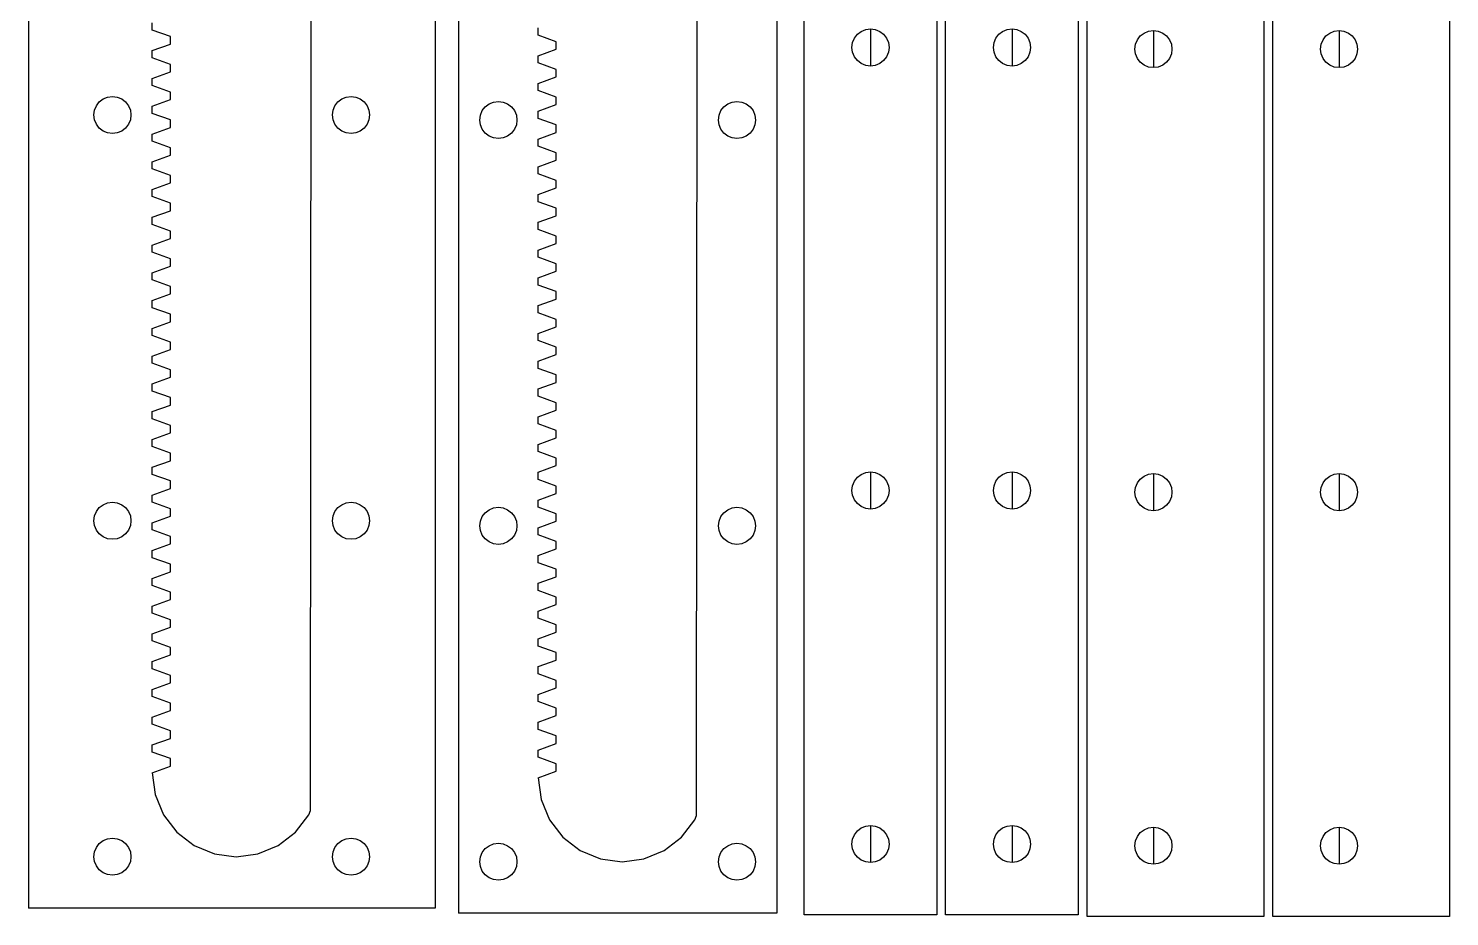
# Model space of a CAD drawing. Header units: millimetres. Extents: x -1110 to 413, y -747 to 380.
# Drawn here: x -1057.3 to -877.9, y -440.6 to -328.5 of the extents above; entities that cross this region are included whole.
import ezdxf

# ---------------------------------------------------------------- set-up
doc = ezdxf.new("R2010")
doc.units = ezdxf.units.MM

msp = doc.modelspace()

# ---------------------------------------------------------------- linework, layer by layer
for p, q in [((-959.39, -440.42), (-959.39, -221.33)), ((-942.64, -221.33), (-942.64, -440.42)), ((-941.53, -440.42), (-941.53, -221.33)), ((-924.78, -221.33), (-924.78, -440.42)), ((-923.67, -440.63), (-923.67, -221.55)), ((-901.34, -221.55), (-901.34, -440.63)), ((-900.22, -440.63), (-900.22, -221.55)), ((-877.9, -221.55), (-877.9, -440.63)), ((-1057.35, -239.24), (-1057.35, -439.56)), ((-1006, -239.24), (-1006, -439.56)), ((-1003.03, -239.88), (-1003.03, -440.19)), ((-962.84, -239.88), (-962.84, -440.19)), ((-1021.72, -427.24), (-1021.63, -256.33)), ((-972.98, -427.88), (-972.89, -256.97)), ((-1041.72, -328.68), (-1041.72, -327.78)), ((-1039.43, -329.51), (-1041.72, -328.68)), ((-1039.43, -330.45), (-1039.43, -329.51)), ((-992.98, -329.31), (-992.98, -328.41)), ((-990.7, -330.15), (-992.98, -329.31)), ((-990.7, -331.09), (-990.7, -330.15)), ((-953.28, -330.27), (-953.04, -329.71)), ((-953.04, -329.71), (-952.67, -329.22)), ((-952.67, -329.22), (-952.19, -328.85)), ((-952.19, -328.85), (-951.62, -328.61)), ((-951.62, -328.61), (-951.01, -328.53)), ((-951.01, -328.53), (-950.41, -328.61)), ((-951.01, -328.53), (-951.01, -333.22)), ((-950.41, -328.61), (-949.84, -328.85)), ((-949.84, -328.85), (-949.36, -329.22)), ((-949.36, -329.22), (-948.98, -329.71)), ((-948.98, -329.71), (-948.75, -330.27)), ((-935.42, -330.27), (-935.18, -329.71)), ((-935.18, -329.71), (-934.81, -329.22)), ((-934.81, -329.22), (-934.33, -328.85)), ((-934.33, -328.85), (-933.76, -328.61)), ((-933.76, -328.61), (-933.15, -328.53)), ((-933.15, -328.53), (-932.55, -328.61)), ((-933.15, -328.53), (-933.15, -333.22)), ((-932.55, -328.61), (-931.98, -328.85)), ((-931.98, -328.85), (-931.5, -329.22)), ((-931.5, -329.22), (-931.12, -329.71)), ((-931.12, -329.71), (-930.89, -330.27)), ((-917.56, -330.48), (-917.32, -329.92)), ((-917.32, -329.92), (-916.95, -329.43)), ((-916.95, -329.43), (-916.47, -329.06)), ((-916.47, -329.06), (-915.9, -328.83)), ((-915.9, -328.83), (-915.29, -328.75)), ((-915.29, -328.75), (-914.69, -328.83)), ((-915.29, -328.75), (-915.29, -333.43)), ((-914.69, -328.83), (-914.12, -329.06)), ((-914.12, -329.06), (-913.64, -329.43)), ((-913.64, -329.43), (-913.26, -329.92)), ((-913.26, -329.92), (-913.03, -330.48)), ((-894.12, -330.48), (-893.88, -329.92)), ((-893.88, -329.92), (-893.51, -329.43)), ((-893.51, -329.43), (-893.02, -329.06)), ((-893.02, -329.06), (-892.46, -328.83)), ((-892.46, -328.83), (-891.85, -328.75)), ((-891.85, -328.75), (-891.24, -328.83)), ((-891.85, -328.75), (-891.85, -333.43)), ((-891.24, -328.83), (-890.68, -329.06)), ((-890.68, -329.06), (-890.19, -329.43)), ((-890.19, -329.43), (-889.82, -329.92)), ((-889.82, -329.92), (-889.59, -330.48)), ((-1041.72, -331.28), (-1039.43, -330.45)), ((-1041.72, -332.18), (-1041.72, -331.28)), ((-992.98, -331.92), (-990.7, -331.09)), ((-992.98, -332.82), (-992.98, -331.92)), ((-953.36, -330.88), (-953.28, -330.27)), ((-953.28, -331.49), (-953.36, -330.88)), ((-953.04, -332.05), (-953.28, -331.49)), ((-948.75, -331.49), (-948.98, -332.05)), ((-948.75, -330.27), (-948.67, -330.88)), ((-948.67, -330.88), (-948.75, -331.49)), ((-935.5, -330.88), (-935.42, -330.27)), ((-935.42, -331.49), (-935.5, -330.88)), ((-935.18, -332.05), (-935.42, -331.49)), ((-930.89, -331.49), (-931.12, -332.05)), ((-930.89, -330.27), (-930.81, -330.88)), ((-930.81, -330.88), (-930.89, -331.49)), ((-917.64, -331.09), (-917.56, -330.48)), ((-917.56, -331.7), (-917.64, -331.09)), ((-917.32, -332.26), (-917.56, -331.7)), ((-913.03, -331.7), (-913.26, -332.26)), ((-913.03, -330.48), (-912.95, -331.09)), ((-912.95, -331.09), (-913.03, -331.7)), ((-894.2, -331.09), (-894.12, -330.48)), ((-894.12, -331.7), (-894.2, -331.09)), ((-893.88, -332.26), (-894.12, -331.7)), ((-889.59, -331.7), (-889.82, -332.26)), ((-889.59, -330.48), (-889.51, -331.09)), ((-889.51, -331.09), (-889.59, -331.7)), ((-1039.43, -333.02), (-1041.72, -332.18)), ((-1039.43, -333.96), (-1039.43, -333.02)), ((-990.7, -333.65), (-992.98, -332.82)), ((-990.7, -334.6), (-990.7, -333.65)), ((-952.67, -332.54), (-953.04, -332.05)), ((-952.19, -332.91), (-952.67, -332.54)), ((-951.62, -333.14), (-952.19, -332.91)), ((-951.01, -333.22), (-951.62, -333.14)), ((-950.41, -333.14), (-951.01, -333.22)), ((-949.84, -332.91), (-950.41, -333.14)), ((-949.36, -332.54), (-949.84, -332.91)), ((-948.98, -332.05), (-949.36, -332.54)), ((-934.81, -332.54), (-935.18, -332.05)), ((-934.33, -332.91), (-934.81, -332.54)), ((-933.76, -333.14), (-934.33, -332.91)), ((-933.15, -333.22), (-933.76, -333.14)), ((-932.55, -333.14), (-933.15, -333.22)), ((-931.98, -332.91), (-932.55, -333.14)), ((-931.5, -332.54), (-931.98, -332.91)), ((-931.12, -332.05), (-931.5, -332.54)), ((-916.95, -332.75), (-917.32, -332.26)), ((-916.47, -333.12), (-916.95, -332.75)), ((-915.9, -333.35), (-916.47, -333.12)), ((-915.29, -333.43), (-915.9, -333.35)), ((-914.69, -333.35), (-915.29, -333.43)), ((-914.12, -333.12), (-914.69, -333.35)), ((-913.64, -332.75), (-914.12, -333.12)), ((-913.26, -332.26), (-913.64, -332.75)), ((-893.51, -332.75), (-893.88, -332.26)), ((-893.02, -333.12), (-893.51, -332.75)), ((-892.46, -333.35), (-893.02, -333.12)), ((-891.85, -333.43), (-892.46, -333.35)), ((-891.24, -333.35), (-891.85, -333.43)), ((-890.68, -333.12), (-891.24, -333.35)), ((-890.19, -332.75), (-890.68, -333.12)), ((-889.82, -332.26), (-890.19, -332.75)), ((-1041.72, -334.79), (-1039.43, -333.96)), ((-1041.72, -335.69), (-1041.72, -334.79)), ((-992.98, -335.43), (-990.7, -334.6)), ((-992.98, -336.33), (-992.98, -335.43)), ((-1048.4, -337.74), (-1047.91, -337.37)), ((-1047.91, -337.37), (-1047.35, -337.14)), ((-1047.35, -337.14), (-1046.74, -337.06)), ((-1046.74, -337.06), (-1046.14, -337.14)), ((-1046.14, -337.14), (-1045.57, -337.37)), ((-1045.57, -337.37), (-1045.09, -337.74)), ((-1039.43, -336.52), (-1041.72, -335.69)), ((-1039.43, -337.47), (-1039.43, -336.52)), ((-1018.27, -337.74), (-1017.79, -337.37)), ((-1017.79, -337.37), (-1017.22, -337.14)), ((-1017.22, -337.14), (-1016.61, -337.06)), ((-1016.61, -337.06), (-1016.01, -337.14)), ((-1016.01, -337.14), (-1015.44, -337.37)), ((-1015.44, -337.37), (-1014.96, -337.74)), ((-990.7, -337.16), (-992.98, -336.33)), ((-990.7, -338.1), (-990.7, -337.16)), ((-1049.09, -339.4), (-1049.01, -338.79)), ((-1049.01, -338.79), (-1048.77, -338.23)), ((-1048.77, -338.23), (-1048.4, -337.74)), ((-1045.09, -337.74), (-1044.71, -338.23)), ((-1044.71, -338.23), (-1044.48, -338.79)), ((-1044.48, -338.79), (-1044.4, -339.4)), ((-1041.72, -338.3), (-1039.43, -337.47)), ((-1041.72, -339.2), (-1041.72, -338.3)), ((-1018.96, -339.4), (-1018.88, -338.79)), ((-1018.88, -338.79), (-1018.64, -338.23)), ((-1018.64, -338.23), (-1018.27, -337.74)), ((-1014.96, -337.74), (-1014.58, -338.23)), ((-1014.58, -338.23), (-1014.35, -338.79)), ((-1014.35, -338.79), (-1014.27, -339.4)), ((-1000.27, -339.43), (-1000.04, -338.86)), ((-1000.04, -338.86), (-999.67, -338.38)), ((-999.67, -338.38), (-999.18, -338.01)), ((-999.18, -338.01), (-998.61, -337.77)), ((-998.61, -337.77), (-998.01, -337.69)), ((-998.01, -337.69), (-997.4, -337.77)), ((-997.4, -337.77), (-996.84, -338.01)), ((-996.84, -338.01), (-996.35, -338.38)), ((-996.35, -338.38), (-995.98, -338.86)), ((-995.98, -338.86), (-995.74, -339.43)), ((-992.98, -338.94), (-990.7, -338.1)), ((-992.98, -339.84), (-992.98, -338.94)), ((-970.14, -339.43), (-969.91, -338.86)), ((-969.91, -338.86), (-969.54, -338.38)), ((-969.54, -338.38), (-969.05, -338.01)), ((-969.05, -338.01), (-968.49, -337.77)), ((-968.49, -337.77), (-967.88, -337.69)), ((-967.88, -337.69), (-967.27, -337.77)), ((-967.27, -337.77), (-966.71, -338.01)), ((-966.71, -338.01), (-966.22, -338.38)), ((-966.22, -338.38), (-965.85, -338.86)), ((-965.85, -338.86), (-965.62, -339.43)), ((-1049.01, -340.01), (-1049.09, -339.4)), ((-1048.77, -340.57), (-1049.01, -340.01)), ((-1048.4, -341.06), (-1048.77, -340.57)), ((-1044.71, -340.57), (-1045.09, -341.06)), ((-1044.48, -340.01), (-1044.71, -340.57)), ((-1044.4, -339.4), (-1044.48, -340.01)), ((-1039.43, -340.03), (-1041.72, -339.2)), ((-1039.43, -340.97), (-1039.43, -340.03)), ((-1018.88, -340.01), (-1018.96, -339.4)), ((-1018.64, -340.57), (-1018.88, -340.01)), ((-1018.27, -341.06), (-1018.64, -340.57)), ((-1014.58, -340.57), (-1014.96, -341.06)), ((-1014.35, -340.01), (-1014.58, -340.57)), ((-1014.27, -339.4), (-1014.35, -340.01)), ((-1000.35, -340.04), (-1000.27, -339.43)), ((-1000.27, -340.64), (-1000.35, -340.04)), ((-1000.04, -341.21), (-1000.27, -340.64)), ((-995.74, -340.64), (-995.98, -341.21)), ((-995.74, -339.43), (-995.66, -340.04)), ((-995.66, -340.04), (-995.74, -340.64)), ((-990.7, -340.67), (-992.98, -339.84)), ((-990.7, -341.61), (-990.7, -340.67)), ((-970.22, -340.04), (-970.14, -339.43)), ((-970.14, -340.64), (-970.22, -340.04)), ((-969.91, -341.21), (-970.14, -340.64)), ((-965.62, -340.64), (-965.85, -341.21)), ((-965.62, -339.43), (-965.54, -340.04)), ((-965.54, -340.04), (-965.62, -340.64)), ((-1047.91, -341.43), (-1048.4, -341.06)), ((-1047.35, -341.66), (-1047.91, -341.43)), ((-1046.74, -341.74), (-1047.35, -341.66)), ((-1046.14, -341.66), (-1046.74, -341.74)), ((-1045.57, -341.43), (-1046.14, -341.66)), ((-1045.09, -341.06), (-1045.57, -341.43)), ((-1041.72, -341.81), (-1039.43, -340.97)), ((-1041.72, -342.71), (-1041.72, -341.81)), ((-1039.43, -343.54), (-1041.72, -342.71)), ((-1017.79, -341.43), (-1018.27, -341.06)), ((-1017.22, -341.66), (-1017.79, -341.43)), ((-1016.61, -341.74), (-1017.22, -341.66)), ((-1016.01, -341.66), (-1016.61, -341.74)), ((-1015.44, -341.43), (-1016.01, -341.66)), ((-1014.96, -341.06), (-1015.44, -341.43)), ((-999.67, -341.69), (-1000.04, -341.21)), ((-999.18, -342.07), (-999.67, -341.69)), ((-998.61, -342.3), (-999.18, -342.07)), ((-998.01, -342.38), (-998.61, -342.3)), ((-997.4, -342.3), (-998.01, -342.38)), ((-996.84, -342.07), (-997.4, -342.3)), ((-996.35, -341.69), (-996.84, -342.07)), ((-995.98, -341.21), (-996.35, -341.69)), ((-992.98, -342.44), (-990.7, -341.61)), ((-992.98, -343.34), (-992.98, -342.44)), ((-969.54, -341.69), (-969.91, -341.21)), ((-969.05, -342.07), (-969.54, -341.69)), ((-968.49, -342.3), (-969.05, -342.07)), ((-967.88, -342.38), (-968.49, -342.3)), ((-967.27, -342.3), (-967.88, -342.38)), ((-966.71, -342.07), (-967.27, -342.3)), ((-966.22, -341.69), (-966.71, -342.07)), ((-965.85, -341.21), (-966.22, -341.69)), ((-1041.72, -345.31), (-1039.43, -344.48)), ((-1039.43, -344.48), (-1039.43, -343.54)), ((-990.7, -344.18), (-992.98, -343.34)), ((-990.7, -345.12), (-990.7, -344.18)), ((-1041.72, -346.21), (-1041.72, -345.31)), ((-1039.43, -347.05), (-1041.72, -346.21)), ((-992.98, -345.95), (-990.7, -345.12)), ((-992.98, -346.85), (-992.98, -345.95)), ((-1041.72, -348.82), (-1039.43, -347.99)), ((-1039.43, -347.99), (-1039.43, -347.05)), ((-990.7, -347.68), (-992.98, -346.85)), ((-990.7, -348.62), (-990.7, -347.68)), ((-1041.72, -349.72), (-1041.72, -348.82)), ((-1039.43, -350.55), (-1041.72, -349.72)), ((-992.98, -349.46), (-990.7, -348.62)), ((-992.98, -350.36), (-992.98, -349.46)), ((-1041.72, -352.33), (-1039.43, -351.49)), ((-1039.43, -351.49), (-1039.43, -350.55)), ((-990.7, -351.19), (-992.98, -350.36)), ((-990.7, -352.13), (-990.7, -351.19)), ((-1041.72, -353.23), (-1041.72, -352.33)), ((-1039.43, -354.06), (-1041.72, -353.23)), ((-992.98, -352.96), (-990.7, -352.13)), ((-992.98, -353.86), (-992.98, -352.96)), ((-1041.72, -355.83), (-1039.43, -355)), ((-1039.43, -355), (-1039.43, -354.06)), ((-990.7, -354.7), (-992.98, -353.86)), ((-990.7, -355.64), (-990.7, -354.7)), ((-1041.72, -356.73), (-1041.72, -355.83)), ((-1039.43, -357.57), (-1041.72, -356.73)), ((-992.98, -356.47), (-990.7, -355.64)), ((-992.98, -357.37), (-992.98, -356.47)), ((-1041.72, -359.34), (-1039.43, -358.51)), ((-1039.43, -358.51), (-1039.43, -357.57)), ((-990.7, -358.2), (-992.98, -357.37)), ((-990.7, -359.14), (-990.7, -358.2)), ((-1041.72, -360.24), (-1041.72, -359.34)), ((-1039.43, -361.07), (-1041.72, -360.24)), ((-992.98, -359.98), (-990.7, -359.14)), ((-992.98, -360.88), (-992.98, -359.98)), ((-1041.72, -362.85), (-1039.43, -362.01)), ((-1039.43, -362.01), (-1039.43, -361.07)), ((-990.7, -361.71), (-992.98, -360.88)), ((-990.7, -362.65), (-990.7, -361.71)), ((-1041.72, -363.75), (-1041.72, -362.85)), ((-1039.43, -364.58), (-1041.72, -363.75)), ((-992.98, -363.48), (-990.7, -362.65)), ((-992.98, -364.38), (-992.98, -363.48)), ((-1041.72, -366.35), (-1039.43, -365.52)), ((-1039.43, -365.52), (-1039.43, -364.58)), ((-990.7, -365.22), (-992.98, -364.38)), ((-990.7, -366.16), (-990.7, -365.22)), ((-1041.72, -367.25), (-1041.72, -366.35)), ((-1039.43, -368.09), (-1041.72, -367.25)), ((-992.98, -366.99), (-990.7, -366.16)), ((-992.98, -367.89), (-992.98, -366.99)), ((-1041.72, -369.86), (-1039.43, -369.03)), ((-1039.43, -369.03), (-1039.43, -368.09)), ((-990.7, -368.72), (-992.98, -367.89)), ((-992.98, -370.5), (-990.7, -369.67)), ((-990.7, -369.67), (-990.7, -368.72)), ((-1041.72, -370.76), (-1041.72, -369.86)), ((-1039.43, -371.59), (-1041.72, -370.76)), ((-992.98, -371.4), (-992.98, -370.5)), ((-990.7, -372.23), (-992.98, -371.4)), ((-1041.72, -373.37), (-1039.43, -372.53)), ((-1039.43, -372.53), (-1039.43, -371.59)), ((-992.98, -374), (-990.7, -373.17)), ((-990.7, -373.17), (-990.7, -372.23)), ((-1041.72, -374.27), (-1041.72, -373.37)), ((-1039.43, -375.1), (-1041.72, -374.27)), ((-992.98, -374.91), (-992.98, -374)), ((-990.7, -375.74), (-992.98, -374.91)), ((-1041.72, -376.87), (-1039.43, -376.04)), ((-1039.43, -376.04), (-1039.43, -375.1)), ((-992.98, -377.51), (-990.7, -376.68)), ((-990.7, -376.68), (-990.7, -375.74)), ((-1041.72, -377.78), (-1041.72, -376.87)), ((-1039.43, -378.61), (-1041.72, -377.78)), ((-1039.43, -379.55), (-1039.43, -378.61)), ((-992.98, -378.41), (-992.98, -377.51)), ((-990.7, -379.25), (-992.98, -378.41)), ((-1041.72, -380.38), (-1039.43, -379.55)), ((-1041.72, -381.28), (-1041.72, -380.38)), ((-992.98, -381.02), (-990.7, -380.19)), ((-990.7, -380.19), (-990.7, -379.25)), ((-1039.43, -382.12), (-1041.72, -381.28)), ((-1039.43, -383.06), (-1039.43, -382.12)), ((-992.98, -381.92), (-992.98, -381.02)), ((-990.7, -382.75), (-992.98, -381.92)), ((-1041.72, -383.89), (-1039.43, -383.06)), ((-1041.72, -384.79), (-1041.72, -383.89)), ((-992.98, -384.53), (-990.7, -383.69)), ((-990.7, -383.69), (-990.7, -382.75)), ((-1039.43, -385.62), (-1041.72, -384.79)), ((-1039.43, -386.56), (-1039.43, -385.62)), ((-992.98, -385.43), (-992.98, -384.53)), ((-990.7, -386.26), (-992.98, -385.43)), ((-953.28, -386.22), (-953.04, -385.65)), ((-953.04, -385.65), (-952.67, -385.16)), ((-952.67, -385.16), (-952.19, -384.79)), ((-952.19, -384.79), (-951.62, -384.56)), ((-951.62, -384.56), (-951.01, -384.48)), ((-951.01, -384.48), (-950.41, -384.56)), ((-951.01, -384.48), (-951.01, -389.17)), ((-950.41, -384.56), (-949.84, -384.79)), ((-949.84, -384.79), (-949.36, -385.16)), ((-949.36, -385.16), (-948.98, -385.65)), ((-948.98, -385.65), (-948.75, -386.22)), ((-935.42, -386.22), (-935.18, -385.65)), ((-935.18, -385.65), (-934.81, -385.16)), ((-934.81, -385.16), (-934.33, -384.79)), ((-934.33, -384.79), (-933.76, -384.56)), ((-933.76, -384.56), (-933.15, -384.48)), ((-933.15, -384.48), (-932.55, -384.56)), ((-933.15, -384.48), (-933.15, -389.17)), ((-932.55, -384.56), (-931.98, -384.79)), ((-931.98, -384.79), (-931.5, -385.16)), ((-931.5, -385.16), (-931.12, -385.65)), ((-931.12, -385.65), (-930.89, -386.22)), ((-917.32, -385.86), (-916.95, -385.38)), ((-916.95, -385.38), (-916.47, -385)), ((-916.47, -385), (-915.9, -384.77)), ((-915.9, -384.77), (-915.29, -384.69)), ((-915.29, -384.69), (-914.69, -384.77)), ((-915.29, -384.69), (-915.29, -389.38)), ((-914.69, -384.77), (-914.12, -385)), ((-914.12, -385), (-913.64, -385.38)), ((-913.64, -385.38), (-913.26, -385.86)), ((-893.88, -385.86), (-893.51, -385.38)), ((-893.51, -385.38), (-893.02, -385)), ((-893.02, -385), (-892.46, -384.77)), ((-892.46, -384.77), (-891.85, -384.69)), ((-891.85, -384.69), (-891.24, -384.77)), ((-891.85, -384.69), (-891.85, -389.38)), ((-891.24, -384.77), (-890.68, -385)), ((-890.68, -385), (-890.19, -385.38)), ((-890.19, -385.38), (-889.82, -385.86)), ((-1041.72, -387.4), (-1039.43, -386.56)), ((-1041.72, -388.3), (-1041.72, -387.4)), ((-992.98, -388.03), (-990.7, -387.2)), ((-990.7, -387.2), (-990.7, -386.26)), ((-953.36, -386.82), (-953.28, -386.22)), ((-953.28, -387.43), (-953.36, -386.82)), ((-953.04, -387.99), (-953.28, -387.43)), ((-948.75, -387.43), (-948.98, -387.99)), ((-948.75, -386.22), (-948.67, -386.82)), ((-948.67, -386.82), (-948.75, -387.43)), ((-935.5, -386.82), (-935.42, -386.22)), ((-935.42, -387.43), (-935.5, -386.82)), ((-935.18, -387.99), (-935.42, -387.43)), ((-930.89, -387.43), (-931.12, -387.99)), ((-930.89, -386.22), (-930.81, -386.82)), ((-930.81, -386.82), (-930.89, -387.43)), ((-917.64, -387.03), (-917.56, -386.43)), ((-917.56, -387.64), (-917.64, -387.03)), ((-917.56, -386.43), (-917.32, -385.86)), ((-913.26, -385.86), (-913.03, -386.43)), ((-913.03, -386.43), (-912.95, -387.03)), ((-912.95, -387.03), (-913.03, -387.64)), ((-894.2, -387.03), (-894.12, -386.43)), ((-894.12, -387.64), (-894.2, -387.03)), ((-894.12, -386.43), (-893.88, -385.86)), ((-889.82, -385.86), (-889.59, -386.43)), ((-889.59, -386.43), (-889.51, -387.03)), ((-889.51, -387.03), (-889.59, -387.64)), ((-1048.77, -389.48), (-1048.4, -388.99)), ((-1048.4, -388.99), (-1047.91, -388.62)), ((-1047.91, -388.62), (-1047.35, -388.39)), ((-1047.35, -388.39), (-1046.74, -388.31)), ((-1046.74, -388.31), (-1046.14, -388.39)), ((-1046.14, -388.39), (-1045.57, -388.62)), ((-1045.57, -388.62), (-1045.09, -388.99)), ((-1045.09, -388.99), (-1044.71, -389.48)), ((-1039.43, -389.13), (-1041.72, -388.3)), ((-1039.43, -390.07), (-1039.43, -389.13)), ((-1018.64, -389.48), (-1018.27, -388.99)), ((-1018.27, -388.99), (-1017.79, -388.62)), ((-1017.79, -388.62), (-1017.22, -388.39)), ((-1017.22, -388.39), (-1016.61, -388.31)), ((-1016.61, -388.31), (-1016.01, -388.39)), ((-1016.01, -388.39), (-1015.44, -388.62)), ((-1015.44, -388.62), (-1014.96, -388.99)), ((-1014.96, -388.99), (-1014.58, -389.48)), ((-999.67, -389.63), (-999.18, -389.26)), ((-999.18, -389.26), (-998.61, -389.02)), ((-998.61, -389.02), (-998.01, -388.94)), ((-998.01, -388.94), (-997.4, -389.02)), ((-997.4, -389.02), (-996.84, -389.26)), ((-996.84, -389.26), (-996.35, -389.63)), ((-992.98, -388.93), (-992.98, -388.03)), ((-990.7, -389.77), (-992.98, -388.93)), ((-969.54, -389.63), (-969.05, -389.26)), ((-969.05, -389.26), (-968.49, -389.02)), ((-968.49, -389.02), (-967.88, -388.94)), ((-967.88, -388.94), (-967.27, -389.02)), ((-967.27, -389.02), (-966.71, -389.26)), ((-966.71, -389.26), (-966.22, -389.63)), ((-952.67, -388.48), (-953.04, -387.99)), ((-952.19, -388.85), (-952.67, -388.48)), ((-951.62, -389.09), (-952.19, -388.85)), ((-951.01, -389.17), (-951.62, -389.09)), ((-950.41, -389.09), (-951.01, -389.17)), ((-949.84, -388.85), (-950.41, -389.09)), ((-949.36, -388.48), (-949.84, -388.85)), ((-948.98, -387.99), (-949.36, -388.48)), ((-934.81, -388.48), (-935.18, -387.99)), ((-934.33, -388.85), (-934.81, -388.48)), ((-933.76, -389.09), (-934.33, -388.85)), ((-933.15, -389.17), (-933.76, -389.09)), ((-932.55, -389.09), (-933.15, -389.17)), ((-931.98, -388.85), (-932.55, -389.09)), ((-931.5, -388.48), (-931.98, -388.85)), ((-931.12, -387.99), (-931.5, -388.48)), ((-917.32, -388.21), (-917.56, -387.64)), ((-916.95, -388.69), (-917.32, -388.21)), ((-916.47, -389.06), (-916.95, -388.69)), ((-915.9, -389.3), (-916.47, -389.06)), ((-915.29, -389.38), (-915.9, -389.3)), ((-914.69, -389.3), (-915.29, -389.38)), ((-914.12, -389.06), (-914.69, -389.3)), ((-913.64, -388.69), (-914.12, -389.06)), ((-913.26, -388.21), (-913.64, -388.69)), ((-913.03, -387.64), (-913.26, -388.21)), ((-893.88, -388.21), (-894.12, -387.64)), ((-893.51, -388.69), (-893.88, -388.21)), ((-893.02, -389.06), (-893.51, -388.69)), ((-892.46, -389.3), (-893.02, -389.06)), ((-891.85, -389.38), (-892.46, -389.3)), ((-891.24, -389.3), (-891.85, -389.38)), ((-890.68, -389.06), (-891.24, -389.3)), ((-890.19, -388.69), (-890.68, -389.06)), ((-889.82, -388.21), (-890.19, -388.69)), ((-889.59, -387.64), (-889.82, -388.21)), ((-1049.09, -390.65), (-1049.01, -390.04)), ((-1049.01, -391.26), (-1049.09, -390.65)), ((-1049.01, -390.04), (-1048.77, -389.48)), ((-1044.71, -389.48), (-1044.48, -390.04)), ((-1044.48, -390.04), (-1044.4, -390.65)), ((-1044.4, -390.65), (-1044.48, -391.26)), ((-1041.72, -390.9), (-1039.43, -390.07)), ((-1041.72, -391.8), (-1041.72, -390.9)), ((-1018.96, -390.65), (-1018.88, -390.04)), ((-1018.88, -391.26), (-1018.96, -390.65)), ((-1018.88, -390.04), (-1018.64, -389.48)), ((-1014.58, -389.48), (-1014.35, -390.04)), ((-1014.35, -390.04), (-1014.27, -390.65)), ((-1014.27, -390.65), (-1014.35, -391.26)), ((-1000.35, -391.29), (-1000.27, -390.68)), ((-1000.27, -390.68), (-1000.04, -390.11)), ((-1000.04, -390.11), (-999.67, -389.63)), ((-996.35, -389.63), (-995.98, -390.11)), ((-995.98, -390.11), (-995.74, -390.68)), ((-995.74, -390.68), (-995.66, -391.29)), ((-992.98, -391.54), (-990.7, -390.71)), ((-990.7, -390.71), (-990.7, -389.77)), ((-970.22, -391.29), (-970.14, -390.68)), ((-970.14, -390.68), (-969.91, -390.11)), ((-969.91, -390.11), (-969.54, -389.63)), ((-966.22, -389.63), (-965.85, -390.11)), ((-965.85, -390.11), (-965.62, -390.68)), ((-965.62, -390.68), (-965.54, -391.29)), ((-1048.77, -391.82), (-1049.01, -391.26)), ((-1048.4, -392.31), (-1048.77, -391.82)), ((-1047.91, -392.68), (-1048.4, -392.31)), ((-1047.35, -392.91), (-1047.91, -392.68)), ((-1046.74, -392.99), (-1047.35, -392.91)), ((-1046.14, -392.91), (-1046.74, -392.99)), ((-1045.57, -392.68), (-1046.14, -392.91)), ((-1045.09, -392.31), (-1045.57, -392.68)), ((-1044.71, -391.82), (-1045.09, -392.31)), ((-1044.48, -391.26), (-1044.71, -391.82)), ((-1039.43, -392.64), (-1041.72, -391.8)), ((-1039.43, -393.58), (-1039.43, -392.64)), ((-1018.64, -391.82), (-1018.88, -391.26)), ((-1018.27, -392.31), (-1018.64, -391.82)), ((-1017.79, -392.68), (-1018.27, -392.31)), ((-1017.22, -392.91), (-1017.79, -392.68)), ((-1016.61, -392.99), (-1017.22, -392.91)), ((-1016.01, -392.91), (-1016.61, -392.99)), ((-1015.44, -392.68), (-1016.01, -392.91)), ((-1014.96, -392.31), (-1015.44, -392.68)), ((-1014.58, -391.82), (-1014.96, -392.31)), ((-1014.35, -391.26), (-1014.58, -391.82)), ((-1000.27, -391.89), (-1000.35, -391.29)), ((-1000.04, -392.46), (-1000.27, -391.89)), ((-999.67, -392.94), (-1000.04, -392.46)), ((-999.18, -393.32), (-999.67, -392.94)), ((-996.35, -392.94), (-996.84, -393.32)), ((-995.98, -392.46), (-996.35, -392.94)), ((-995.74, -391.89), (-995.98, -392.46)), ((-995.66, -391.29), (-995.74, -391.89)), ((-992.98, -392.44), (-992.98, -391.54)), ((-990.7, -393.27), (-992.98, -392.44)), ((-970.14, -391.89), (-970.22, -391.29)), ((-969.91, -392.46), (-970.14, -391.89)), ((-969.54, -392.94), (-969.91, -392.46)), ((-969.05, -393.32), (-969.54, -392.94)), ((-966.22, -392.94), (-966.71, -393.32)), ((-965.85, -392.46), (-966.22, -392.94)), ((-965.62, -391.89), (-965.85, -392.46)), ((-965.54, -391.29), (-965.62, -391.89)), ((-1041.72, -394.41), (-1039.43, -393.58)), ((-1041.72, -395.31), (-1041.72, -394.41)), ((-998.61, -393.55), (-999.18, -393.32)), ((-998.01, -393.63), (-998.61, -393.55)), ((-997.4, -393.55), (-998.01, -393.63)), ((-996.84, -393.32), (-997.4, -393.55)), ((-992.98, -395.05), (-990.7, -394.21)), ((-990.7, -394.21), (-990.7, -393.27)), ((-968.49, -393.55), (-969.05, -393.32)), ((-967.88, -393.63), (-968.49, -393.55)), ((-967.27, -393.55), (-967.88, -393.63)), ((-966.71, -393.32), (-967.27, -393.55)), ((-1039.43, -396.14), (-1041.72, -395.31)), ((-1039.43, -397.08), (-1039.43, -396.14)), ((-992.98, -395.95), (-992.98, -395.05)), ((-990.7, -396.78), (-992.98, -395.95)), ((-1041.72, -397.92), (-1039.43, -397.08)), ((-1041.72, -398.82), (-1041.72, -397.92)), ((-992.98, -398.55), (-990.7, -397.72)), ((-990.7, -397.72), (-990.7, -396.78)), ((-1039.43, -399.65), (-1041.72, -398.82)), ((-1039.43, -400.59), (-1039.43, -399.65)), ((-992.98, -399.45), (-992.98, -398.55)), ((-990.7, -400.29), (-992.98, -399.45)), ((-1041.72, -401.42), (-1039.43, -400.59)), ((-1041.72, -402.32), (-1041.72, -401.42)), ((-992.98, -402.06), (-990.7, -401.23)), ((-990.7, -401.23), (-990.7, -400.29)), ((-1039.43, -403.16), (-1041.72, -402.32)), ((-1039.43, -404.1), (-1039.43, -403.16)), ((-992.98, -402.96), (-992.98, -402.06)), ((-990.7, -403.79), (-992.98, -402.96)), ((-1041.72, -404.93), (-1039.43, -404.1)), ((-1041.72, -405.83), (-1041.72, -404.93)), ((-992.98, -405.57), (-990.7, -404.73)), ((-990.7, -404.73), (-990.7, -403.79)), ((-1039.43, -406.66), (-1041.72, -405.83)), ((-1039.43, -407.6), (-1039.43, -406.66)), ((-992.98, -406.47), (-992.98, -405.57)), ((-990.7, -407.3), (-992.98, -406.47)), ((-990.7, -408.24), (-990.7, -407.3)), ((-1041.72, -408.44), (-1039.43, -407.6)), ((-1041.72, -409.34), (-1041.72, -408.44)), ((-992.98, -409.07), (-990.7, -408.24)), ((-992.98, -409.97), (-992.98, -409.07)), ((-1039.43, -410.17), (-1041.72, -409.34)), ((-1039.43, -411.11), (-1039.43, -410.17)), ((-990.7, -410.81), (-992.98, -409.97)), ((-990.7, -411.75), (-990.7, -410.81)), ((-1041.72, -411.94), (-1039.43, -411.11)), ((-1041.72, -412.84), (-1041.72, -411.94)), ((-992.98, -412.58), (-990.7, -411.75)), ((-992.98, -413.48), (-992.98, -412.58)), ((-1039.43, -413.68), (-1041.72, -412.84)), ((-1039.43, -414.62), (-1039.43, -413.68)), ((-990.7, -414.31), (-992.98, -413.48)), ((-990.7, -415.26), (-990.7, -414.31)), ((-1041.72, -415.45), (-1039.43, -414.62)), ((-1041.72, -416.35), (-1041.72, -415.45)), ((-992.98, -416.09), (-990.7, -415.26)), ((-992.98, -416.99), (-992.98, -416.09)), ((-1039.43, -417.18), (-1041.72, -416.35)), ((-1039.43, -418.13), (-1039.43, -417.18)), ((-990.7, -417.82), (-992.98, -416.99)), ((-990.7, -418.76), (-990.7, -417.82)), ((-1041.72, -418.96), (-1039.43, -418.13)), ((-1041.72, -419.86), (-1041.72, -418.96)), ((-1039.43, -420.69), (-1041.72, -419.86)), ((-992.98, -419.6), (-990.7, -418.76)), ((-992.98, -420.5), (-992.98, -419.6)), ((-1041.72, -422.47), (-1039.43, -421.63)), ((-1039.43, -421.63), (-1039.43, -420.69)), ((-990.7, -421.33), (-992.98, -420.5)), ((-990.7, -422.27), (-990.7, -421.33)), ((-1041.72, -422.47), (-1041.36, -425.21)), ((-992.98, -423.1), (-990.7, -422.27)), ((-992.98, -423.1), (-992.62, -425.85)), ((-1041.36, -425.21), (-1040.3, -427.77)), ((-992.62, -425.85), (-991.56, -428.4)), ((-1040.3, -427.77), (-1038.61, -429.96)), ((-1023.62, -429.96), (-1021.93, -427.77)), ((-1021.93, -427.77), (-1021.72, -427.24)), ((-991.56, -428.4), (-989.88, -430.6)), ((-974.88, -430.6), (-973.2, -428.4)), ((-973.2, -428.4), (-972.98, -427.88)), ((-1038.61, -429.96), (-1036.42, -431.65)), ((-1025.82, -431.65), (-1023.62, -429.96)), ((-989.88, -430.6), (-987.68, -432.28)), ((-977.08, -432.28), (-974.88, -430.6)), ((-953.28, -430.87), (-953.04, -430.3)), ((-953.04, -430.3), (-952.67, -429.82)), ((-952.67, -429.82), (-952.19, -429.44)), ((-952.19, -429.44), (-951.62, -429.21)), ((-951.62, -429.21), (-951.01, -429.13)), ((-951.01, -429.13), (-950.41, -429.21)), ((-951.01, -429.13), (-951.01, -433.82)), ((-950.41, -429.21), (-949.84, -429.44)), ((-949.84, -429.44), (-949.36, -429.82)), ((-949.36, -429.82), (-948.98, -430.3)), ((-948.98, -430.3), (-948.75, -430.87)), ((-935.42, -430.87), (-935.18, -430.3)), ((-935.18, -430.3), (-934.81, -429.82)), ((-934.81, -429.82), (-934.33, -429.44)), ((-934.33, -429.44), (-933.76, -429.21)), ((-933.76, -429.21), (-933.15, -429.13)), ((-933.15, -429.13), (-932.55, -429.21)), ((-933.15, -429.13), (-933.15, -433.82)), ((-932.55, -429.21), (-931.98, -429.44)), ((-931.98, -429.44), (-931.5, -429.82)), ((-931.5, -429.82), (-931.12, -430.3)), ((-931.12, -430.3), (-930.89, -430.87)), ((-917.56, -431.08), (-917.32, -430.51)), ((-917.32, -430.51), (-916.95, -430.03)), ((-916.95, -430.03), (-916.47, -429.66)), ((-916.47, -429.66), (-915.9, -429.42)), ((-915.9, -429.42), (-915.29, -429.34)), ((-915.29, -429.34), (-914.69, -429.42)), ((-915.29, -429.34), (-915.29, -434.03)), ((-914.69, -429.42), (-914.12, -429.66)), ((-914.12, -429.66), (-913.64, -430.03)), ((-913.64, -430.03), (-913.26, -430.51)), ((-913.26, -430.51), (-913.03, -431.08)), ((-894.12, -431.08), (-893.88, -430.51)), ((-893.88, -430.51), (-893.51, -430.03)), ((-893.51, -430.03), (-893.02, -429.66)), ((-893.02, -429.66), (-892.46, -429.42)), ((-892.46, -429.42), (-891.85, -429.34)), ((-891.85, -429.34), (-891.24, -429.42)), ((-891.85, -429.34), (-891.85, -434.03)), ((-891.24, -429.42), (-890.68, -429.66)), ((-890.68, -429.66), (-890.19, -430.03)), ((-890.19, -430.03), (-889.82, -430.51)), ((-889.82, -430.51), (-889.59, -431.08)), ((-1049.09, -433.07), (-1049.01, -432.46)), ((-1049.01, -432.46), (-1048.77, -431.9)), ((-1048.77, -431.9), (-1048.4, -431.41)), ((-1048.4, -431.41), (-1047.91, -431.04)), ((-1047.91, -431.04), (-1047.35, -430.8)), ((-1047.35, -430.8), (-1046.74, -430.72)), ((-1046.74, -430.72), (-1046.14, -430.8)), ((-1046.14, -430.8), (-1045.57, -431.04)), ((-1045.57, -431.04), (-1045.09, -431.41)), ((-1045.09, -431.41), (-1044.71, -431.9)), ((-1044.71, -431.9), (-1044.48, -432.46)), ((-1044.48, -432.46), (-1044.4, -433.07)), ((-1036.42, -431.65), (-1033.86, -432.71)), ((-1028.37, -432.71), (-1025.82, -431.65)), ((-1018.96, -433.07), (-1018.88, -432.46)), ((-1018.88, -432.46), (-1018.64, -431.9)), ((-1018.64, -431.9), (-1018.27, -431.41)), ((-1018.27, -431.41), (-1017.79, -431.04)), ((-1017.79, -431.04), (-1017.22, -430.8)), ((-1017.22, -430.8), (-1016.61, -430.72)), ((-1016.61, -430.72), (-1016.01, -430.8)), ((-1016.01, -430.8), (-1015.44, -431.04)), ((-1015.44, -431.04), (-1014.96, -431.41)), ((-1014.96, -431.41), (-1014.58, -431.9)), ((-1014.58, -431.9), (-1014.35, -432.46)), ((-1014.35, -432.46), (-1014.27, -433.07)), ((-1000.04, -432.53), (-999.67, -432.05)), ((-999.67, -432.05), (-999.18, -431.68)), ((-999.18, -431.68), (-998.61, -431.44)), ((-998.61, -431.44), (-998.01, -431.36)), ((-998.01, -431.36), (-997.4, -431.44)), ((-997.4, -431.44), (-996.84, -431.68)), ((-996.84, -431.68), (-996.35, -432.05)), ((-996.35, -432.05), (-995.98, -432.53)), ((-987.68, -432.28), (-985.13, -433.34)), ((-979.64, -433.34), (-977.08, -432.28)), ((-969.91, -432.53), (-969.54, -432.05)), ((-969.54, -432.05), (-969.05, -431.68)), ((-969.05, -431.68), (-968.49, -431.44)), ((-968.49, -431.44), (-967.88, -431.36)), ((-967.88, -431.36), (-967.27, -431.44)), ((-967.27, -431.44), (-966.71, -431.68)), ((-966.71, -431.68), (-966.22, -432.05)), ((-966.22, -432.05), (-965.85, -432.53)), ((-953.36, -431.47), (-953.28, -430.87)), ((-953.28, -432.08), (-953.36, -431.47)), ((-953.04, -432.65), (-953.28, -432.08)), ((-948.75, -432.08), (-948.98, -432.65)), ((-948.75, -430.87), (-948.67, -431.47)), ((-948.67, -431.47), (-948.75, -432.08)), ((-935.5, -431.47), (-935.42, -430.87)), ((-935.42, -432.08), (-935.5, -431.47)), ((-935.18, -432.65), (-935.42, -432.08)), ((-930.89, -432.08), (-931.12, -432.65)), ((-930.89, -430.87), (-930.81, -431.47)), ((-930.81, -431.47), (-930.89, -432.08)), ((-917.64, -431.69), (-917.56, -431.08)), ((-917.56, -432.29), (-917.64, -431.69)), ((-917.32, -432.86), (-917.56, -432.29)), ((-913.03, -432.29), (-913.26, -432.86)), ((-913.03, -431.08), (-912.95, -431.69)), ((-912.95, -431.69), (-913.03, -432.29)), ((-894.2, -431.69), (-894.12, -431.08)), ((-894.12, -432.29), (-894.2, -431.69)), ((-893.88, -432.86), (-894.12, -432.29)), ((-889.59, -432.29), (-889.82, -432.86)), ((-889.59, -431.08), (-889.51, -431.69)), ((-889.51, -431.69), (-889.59, -432.29)), ((-1049.01, -433.68), (-1049.09, -433.07)), ((-1048.77, -434.24), (-1049.01, -433.68)), ((-1048.4, -434.73), (-1048.77, -434.24)), ((-1044.71, -434.24), (-1045.09, -434.73)), ((-1044.48, -433.68), (-1044.71, -434.24)), ((-1044.4, -433.07), (-1044.48, -433.68)), ((-1033.86, -432.71), (-1031.12, -433.07)), ((-1031.12, -433.07), (-1028.37, -432.71)), ((-1018.88, -433.68), (-1018.96, -433.07)), ((-1018.64, -434.24), (-1018.88, -433.68)), ((-1018.27, -434.73), (-1018.64, -434.24)), ((-1014.58, -434.24), (-1014.96, -434.73)), ((-1014.35, -433.68), (-1014.58, -434.24)), ((-1014.27, -433.07), (-1014.35, -433.68)), ((-1000.35, -433.71), (-1000.27, -433.1)), ((-1000.27, -434.31), (-1000.35, -433.71)), ((-1000.27, -433.1), (-1000.04, -432.53)), ((-995.98, -432.53), (-995.74, -433.1)), ((-995.74, -433.1), (-995.66, -433.71)), ((-995.66, -433.71), (-995.74, -434.31)), ((-985.13, -433.34), (-982.38, -433.71)), ((-982.38, -433.71), (-979.64, -433.34)), ((-970.22, -433.71), (-970.14, -433.1)), ((-970.14, -434.31), (-970.22, -433.71)), ((-970.14, -433.1), (-969.91, -432.53)), ((-965.85, -432.53), (-965.62, -433.1)), ((-965.62, -433.1), (-965.54, -433.71)), ((-965.54, -433.71), (-965.62, -434.31)), ((-952.67, -433.13), (-953.04, -432.65)), ((-952.19, -433.5), (-952.67, -433.13)), ((-951.62, -433.74), (-952.19, -433.5)), ((-951.01, -433.82), (-951.62, -433.74)), ((-950.41, -433.74), (-951.01, -433.82)), ((-949.84, -433.5), (-950.41, -433.74)), ((-949.36, -433.13), (-949.84, -433.5)), ((-948.98, -432.65), (-949.36, -433.13)), ((-934.81, -433.13), (-935.18, -432.65)), ((-934.33, -433.5), (-934.81, -433.13)), ((-933.76, -433.74), (-934.33, -433.5)), ((-933.15, -433.82), (-933.76, -433.74)), ((-932.55, -433.74), (-933.15, -433.82)), ((-931.98, -433.5), (-932.55, -433.74)), ((-931.5, -433.13), (-931.98, -433.5)), ((-931.12, -432.65), (-931.5, -433.13)), ((-916.95, -433.34), (-917.32, -432.86)), ((-916.47, -433.72), (-916.95, -433.34)), ((-915.9, -433.95), (-916.47, -433.72)), ((-915.29, -434.03), (-915.9, -433.95)), ((-914.69, -433.95), (-915.29, -434.03)), ((-914.12, -433.72), (-914.69, -433.95)), ((-913.64, -433.34), (-914.12, -433.72)), ((-913.26, -432.86), (-913.64, -433.34)), ((-893.51, -433.34), (-893.88, -432.86)), ((-893.02, -433.72), (-893.51, -433.34)), ((-892.46, -433.95), (-893.02, -433.72)), ((-891.85, -434.03), (-892.46, -433.95)), ((-891.24, -433.95), (-891.85, -434.03)), ((-890.68, -433.72), (-891.24, -433.95)), ((-890.19, -433.34), (-890.68, -433.72)), ((-889.82, -432.86), (-890.19, -433.34)), ((-1047.91, -435.1), (-1048.4, -434.73)), ((-1047.35, -435.33), (-1047.91, -435.1)), ((-1046.74, -435.41), (-1047.35, -435.33)), ((-1046.14, -435.33), (-1046.74, -435.41)), ((-1045.57, -435.1), (-1046.14, -435.33)), ((-1045.09, -434.73), (-1045.57, -435.1)), ((-1017.79, -435.1), (-1018.27, -434.73)), ((-1017.22, -435.33), (-1017.79, -435.1)), ((-1016.61, -435.41), (-1017.22, -435.33)), ((-1016.01, -435.33), (-1016.61, -435.41)), ((-1015.44, -435.1), (-1016.01, -435.33)), ((-1014.96, -434.73), (-1015.44, -435.1)), ((-1000.04, -434.88), (-1000.27, -434.31)), ((-999.67, -435.36), (-1000.04, -434.88)), ((-999.18, -435.74), (-999.67, -435.36)), ((-998.61, -435.97), (-999.18, -435.74)), ((-998.01, -436.05), (-998.61, -435.97)), ((-997.4, -435.97), (-998.01, -436.05)), ((-996.84, -435.74), (-997.4, -435.97)), ((-996.35, -435.36), (-996.84, -435.74)), ((-995.98, -434.88), (-996.35, -435.36)), ((-995.74, -434.31), (-995.98, -434.88)), ((-969.91, -434.88), (-970.14, -434.31)), ((-969.54, -435.36), (-969.91, -434.88)), ((-969.05, -435.74), (-969.54, -435.36)), ((-968.49, -435.97), (-969.05, -435.74)), ((-967.88, -436.05), (-968.49, -435.97)), ((-967.27, -435.97), (-967.88, -436.05)), ((-966.71, -435.74), (-967.27, -435.97)), ((-966.22, -435.36), (-966.71, -435.74)), ((-965.85, -434.88), (-966.22, -435.36)), ((-965.62, -434.31), (-965.85, -434.88)), ((-1006, -439.56), (-1057.35, -439.56)), ((-962.84, -440.19), (-1003.03, -440.19)), ((-942.64, -440.42), (-959.39, -440.42)), ((-924.78, -440.42), (-941.53, -440.42)), ((-901.34, -440.63), (-923.67, -440.63)), ((-877.9, -440.63), (-900.22, -440.63))]:
    msp.add_line(p, q)

doc.saveas('drawing.dxf')
